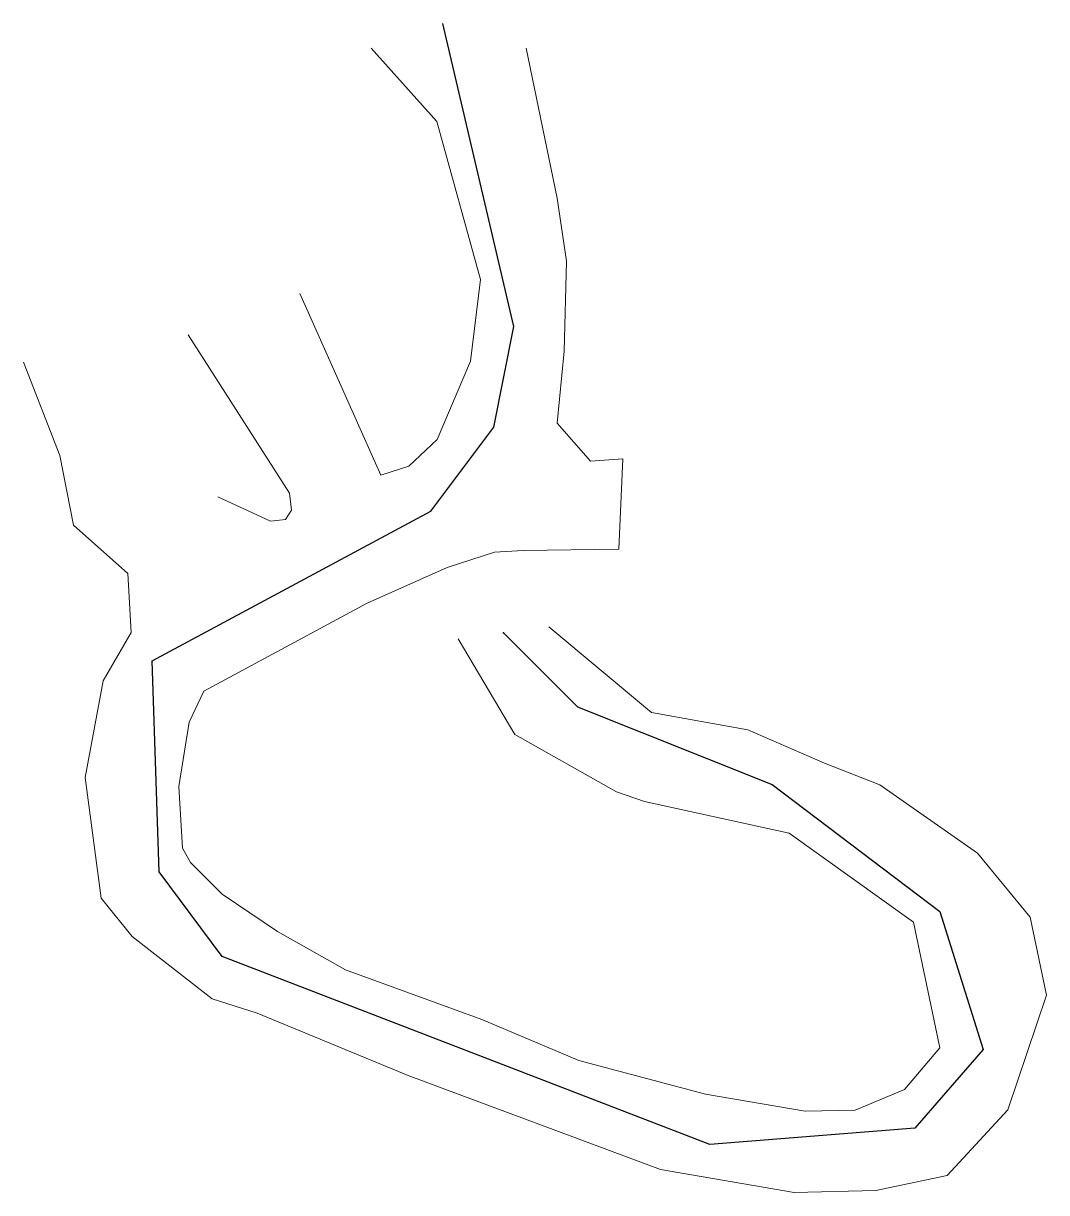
# Model space of a CAD drawing. Header units: millimetres. Extents: x 539453.4 to 539501.8, y 4477740.3 to 4477795.6.
import ezdxf

# ---------------------------------------------------------------- set-up
doc = ezdxf.new("R2010")
doc.units = ezdxf.units.MM
for name, color, linetype, lineweight, true_color in [('GEOFENCE', 3, 'Continuous', 25, 0x00ff00), ('hazine mağara yolu', 220, 'Continuous', 0, 0xff00bf), ('INIT_COORD', 5, 'Continuous', 25, 0x0000ff)]:
    doc.layers.add(name, color=color, linetype=linetype, lineweight=lineweight, true_color=true_color)

msp = doc.modelspace()

# ---------------------------------------------------------------- linework, layer by layer
at = {"layer": 'GEOFENCE'}
for p, q in [((539476.609, 4477781.268, 1498.497), (539473.244, 4477795.615, 1495.695)), ((539475.655, 4477776.506, 1499.686), (539476.609, 4477781.268, 1498.497)), ((539472.683, 4477772.54, 1500.346), (539475.655, 4477776.506, 1499.686)), ((539459.498, 4477765.452, 1501.298), (539472.683, 4477772.54, 1500.346)), ((539476.114, 4477766.787, 1513.76), (539479.612, 4477763.29, 1513.028)), ((539459.833, 4477755.475, 1501.898), (539459.498, 4477765.452, 1501.298)), ((539479.612, 4477763.29, 1513.028), (539488.824, 4477759.613, 1511.756)), ((539488.824, 4477759.613, 1511.756), (539496.742, 4477753.6, 1510.686)), ((539462.803, 4477751.479, 1502.35), (539459.833, 4477755.475, 1501.898)), ((539496.742, 4477753.6, 1510.686), (539498.8, 4477747.069, 1509.231)), ((539485.867, 4477742.583, 1506.083), (539462.803, 4477751.479, 1502.35)), ((539498.8, 4477747.069, 1509.231), (539495.569, 4477743.35, 1508.382)), ((539495.569, 4477743.35, 1508.382), (539485.867, 4477742.583, 1506.083))]:
    msp.add_line(p, q, dxfattribs=at)
at = {"layer": 'hazine mağara yolu'}
for p, q in [((539469.853, 4477794.443, 1495.731), (539472.955, 4477790.973, 1496.748)), ((539478.646, 4477787.347, 1497.513), (539477.186, 4477794.441, 1496.117)), ((539472.955, 4477790.973, 1496.748), (539475.021, 4477783.502, 1498.111)), ((539479.09, 4477784.37, 1497.695), (539478.646, 4477787.347, 1497.513)), ((539478.982, 4477780.105, 1498.143), (539479.09, 4477784.37, 1497.695)), ((539475.021, 4477783.502, 1498.111), (539474.56, 4477779.642, 1498.62)), ((539470.314, 4477774.235, 1501.03), (539466.48, 4477782.841, 1501.39)), ((539465.997, 4477773.389, 1501.23), (539461.196, 4477780.886, 1501.75)), ((539478.651, 4477776.709, 1500.114), (539478.982, 4477780.105, 1498.143)), ((539478.651, 4477776.709, 1500.114), (539478.982, 4477780.105, 1498.143)), ((539455.125, 4477775.167, 1501.87), (539453.408, 4477779.592, 1502.47)), ((539474.56, 4477779.642, 1498.62), (539472.978, 4477775.926, 1499.401)), ((539480.228, 4477774.905, 1500.986), (539478.651, 4477776.709, 1500.114)), ((539471.639, 4477774.661, 1499.54), (539472.978, 4477775.926, 1499.401)), ((539455.778, 4477771.881, 1501.26), (539455.125, 4477775.167, 1501.87)), ((539480.228, 4477774.905, 1500.986), (539481.751, 4477775.009, 1500.8)), ((539481.751, 4477775.009, 1500.8), (539481.562, 4477770.734, 1500.8)), ((539471.639, 4477774.661, 1499.54), (539470.314, 4477774.235, 1501.03)), ((539466.089, 4477772.588, 1501.23), (539465.997, 4477773.389, 1501.23)), ((539465.098, 4477772.064, 1500.746), (539462.605, 4477773.22, 1501.192)), ((539465.807, 4477772.141, 1501.23), (539466.089, 4477772.588, 1501.23)), ((539458.346, 4477769.587, 1501.29), (539455.778, 4477771.881, 1501.26)), ((539465.807, 4477772.141, 1501.23), (539465.098, 4477772.064, 1500.746)), ((539475.681, 4477770.598, 1500.881), (539473.442, 4477769.882, 1499.76)), ((539477.048, 4477770.672, 1500.84), (539475.681, 4477770.598, 1500.881)), ((539481.562, 4477770.734, 1500.8), (539477.048, 4477770.672, 1500.84)), ((539458.501, 4477766.8, 1500.888), (539458.346, 4477769.587, 1501.29)), ((539473.442, 4477769.882, 1499.76), (539469.667, 4477768.193, 1500.097)), ((539461.947, 4477764.029, 1501.205), (539469.667, 4477768.193, 1500.097)), ((539457.188, 4477764.518, 1501.481), (539458.501, 4477766.8, 1500.888)), ((539478.257, 4477767.068, 1513.714), (539483.12, 4477763.018, 1512.551)), ((539476.648, 4477761.979, 1513.127), (539473.971, 4477766.505, 1513.807)), ((539456.327, 4477759.937, 1501.62), (539457.188, 4477764.518, 1501.481)), ((539461.947, 4477764.029, 1501.205), (539461.241, 4477762.563, 1501.574)), ((539483.12, 4477763.018, 1512.551), (539487.669, 4477762.199, 1511.994)), ((539461.241, 4477762.563, 1501.574), (539460.752, 4477759.508, 1501.782)), ((539481.451, 4477759.258, 1512.652), (539476.648, 4477761.979, 1513.127)), ((539487.669, 4477762.199, 1511.994), (539491.301, 4477760.62, 1511.544)), ((539491.301, 4477760.62, 1511.544), (539493.903, 4477759.592, 1511.096)), ((539457.086, 4477754.233, 1501.777), (539456.327, 4477759.937, 1501.62)), ((539460.752, 4477759.508, 1501.782), (539460.925, 4477756.602, 1501.789)), ((539493.903, 4477759.592, 1511.096), (539498.527, 4477756.359, 1510.832)), ((539481.451, 4477759.258, 1512.652), (539482.784, 4477758.811, 1512.418)), ((539482.784, 4477758.811, 1512.418), (539489.623, 4477757.299, 1511.516)), ((539495.51, 4477753.099, 1510.83), (539489.623, 4477757.299, 1511.516)), ((539460.925, 4477756.602, 1501.789), (539461.305, 4477755.916, 1501.995)), ((539498.527, 4477756.359, 1510.832), (539501.021, 4477753.333, 1510.317)), ((539461.305, 4477755.916, 1501.995), (539462.808, 4477754.427, 1502.17)), ((539458.547, 4477752.411, 1501.942), (539457.086, 4477754.233, 1501.777)), ((539462.808, 4477754.427, 1502.17), (539465.421, 4477752.652, 1502.671)), ((539496.74, 4477747.149, 1508.996), (539495.51, 4477753.099, 1510.83)), ((539501.021, 4477753.333, 1510.317), (539501.797, 4477749.65, 1509.841)), ((539462.333, 4477749.477, 1502.376), (539458.547, 4477752.411, 1501.942)), ((539465.421, 4477752.652, 1502.671), (539468.647, 4477750.836, 1503.218)), ((539468.647, 4477750.836, 1503.218), (539475.083, 4477748.49, 1504.06)), ((539501.797, 4477749.65, 1509.841), (539499.961, 4477744.211, 1509.064)), ((539464.469, 4477748.79, 1502.714), (539462.333, 4477749.477, 1502.376)), ((539471.604, 4477745.848, 1503.73), (539464.469, 4477748.79, 1502.714)), ((539475.083, 4477748.49, 1504.06), (539479.682, 4477746.553, 1505.002)), ((539495.078, 4477745.186, 1508.414), (539496.74, 4477747.149, 1508.996)), ((539479.682, 4477746.553, 1505.002), (539485.669, 4477744.961, 1505.925)), ((539483.533, 4477741.388, 1505.499), (539471.604, 4477745.848, 1503.73)), ((539492.742, 4477744.197, 1507.804), (539495.078, 4477745.186, 1508.414)), ((539485.669, 4477744.961, 1505.925), (539490.373, 4477744.15, 1507.234)), ((539490.373, 4477744.15, 1507.234), (539492.742, 4477744.197, 1507.804)), ((539497.09, 4477741.118, 1508.448), (539499.961, 4477744.211, 1509.064)), ((539489.856, 4477740.302, 1507.085), (539483.533, 4477741.388, 1505.499)), ((539493.716, 4477740.396, 1507.906), (539497.09, 4477741.118, 1508.448)), ((539489.856, 4477740.302, 1507.085), (539493.716, 4477740.396, 1507.906))]:
    msp.add_line(p, q, dxfattribs=at)
at = {"layer": 'INIT_COORD'}
msp.add_point((539476.114, 4477766.787, 1513.76), dxfattribs=at)

doc.saveas('drawing.dxf')
